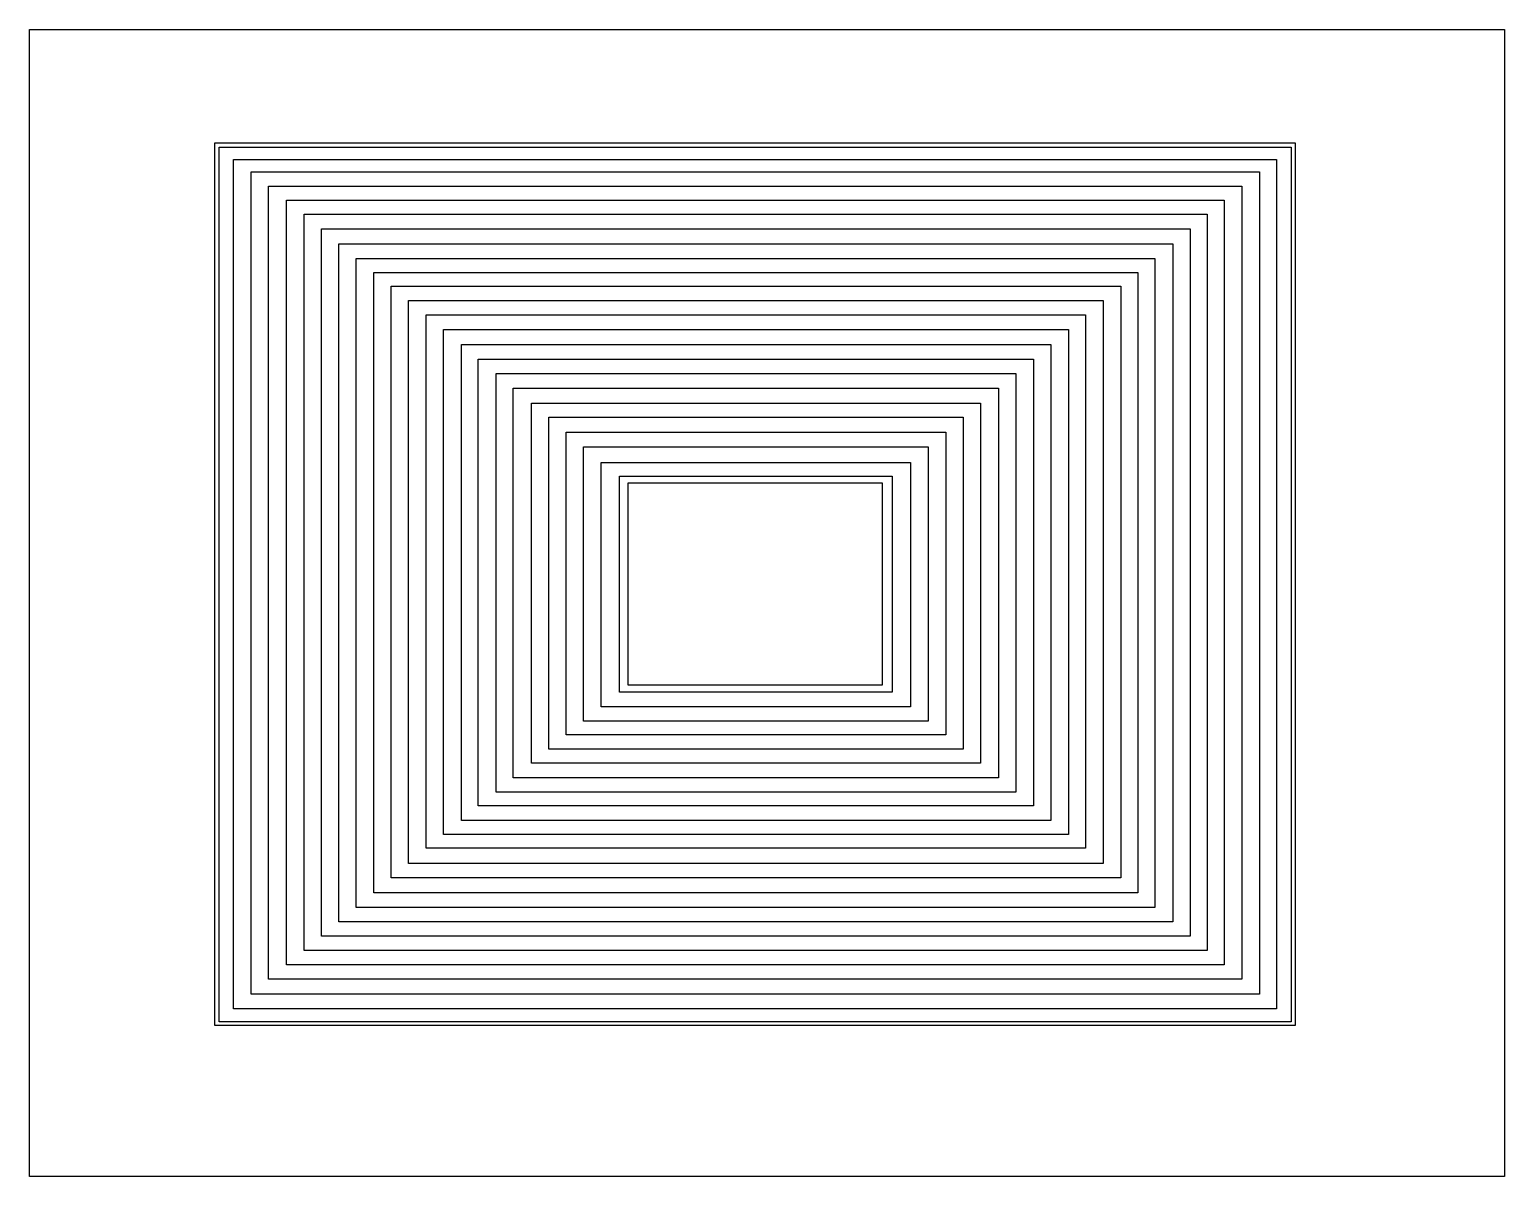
# Model space of a CAD drawing. Header units: inches. Extents: x 11 to 175, y 13 to 140.
import ezdxf

# ---------------------------------------------------------------- set-up
doc = ezdxf.new("R2010")
doc.units = ezdxf.units.IN
doc.header["$MEASUREMENT"] = 0
doc.layers.get('0').update_dxf_attribs({"color": 1})
picture_1 = doc.add_image_def('image1.jpg', size_in_pixel=(15945, 12402))

msp = doc.modelspace()

# ---------------------------------------------------------------- linework, layer by layer
at = {"color": 1}
for points in [[(31.98, 127.3), (151.57, 127.3), (151.57, 29.58), (31.98, 29.58)], [(32.47, 126.82), (151.11, 126.82), (151.11, 30.01), (32.47, 30.01)], [(149.49, 31.44), (34.06, 31.44), (34.06, 125.46), (149.49, 125.46)], [(36, 124.09), (147.62, 124.09), (147.62, 33.07), (36, 33.07)], [(145.67, 34.73), (37.94, 34.73), (37.94, 122.5), (145.67, 122.5)], [(39.93, 120.96), (143.7, 120.96), (143.7, 36.32), (39.93, 36.32)], [(141.82, 37.89), (41.87, 37.89), (41.87, 119.41), (141.82, 119.41)], [(43.79, 117.78), (139.95, 117.78), (139.95, 39.5), (43.79, 39.5)], [(138.01, 41.08), (45.72, 41.08), (45.72, 116.14), (138.01, 116.14)], [(47.64, 114.5), (136.04, 114.5), (136.04, 42.67), (47.64, 42.67)], [(134.14, 44.28), (49.61, 44.28), (49.61, 112.97), (134.14, 112.97)], [(51.52, 111.44), (132.27, 111.44), (132.27, 45.96), (51.52, 45.96)], [(130.31, 47.54), (53.43, 47.54), (53.43, 109.84), (130.31, 109.84)], [(55.38, 108.25), (128.35, 108.25), (128.35, 49.21), (55.38, 49.21)], [(126.48, 50.74), (57.3, 50.74), (57.3, 106.66), (126.48, 106.66)], [(59.28, 105), (124.51, 105), (124.51, 52.29), (59.28, 52.29)], [(122.61, 53.91), (61.15, 53.91), (61.15, 103.36), (122.61, 103.36)], [(63.14, 101.78), (120.64, 101.78), (120.64, 55.44), (63.14, 55.44)], [(118.74, 57.03), (65.02, 57.03), (65.02, 100.14), (118.74, 100.14)], [(67.04, 98.48), (116.74, 98.48), (116.74, 58.62), (67.04, 58.62)], [(114.8, 60.19), (68.96, 60.19), (68.96, 96.93), (114.8, 96.93)], [(70.87, 95.29), (112.9, 95.29), (112.9, 61.79), (70.87, 61.79)], [(110.94, 63.3), (72.8, 63.3), (72.8, 93.67), (110.94, 93.67)], [(74.77, 91.92), (108.97, 91.92), (108.97, 64.88), (74.77, 64.88)], [(106.96, 66.51), (76.77, 66.51), (76.77, 90.42), (106.96, 90.42)], [(77.72, 67.32), (105.89, 67.32), (105.89, 89.65), (77.72, 89.65)]]:
    msp.add_lwpolyline(points, close=True, dxfattribs=at)

# ---------------------------------------------------------------- pictures from other files: only their frames are drawn
image = msp.add_image(picture_1, insert=(11.48, 12.88), size_in_units=(163.25, 126.97))
image.dxf.flags = 7

doc.saveas('drawing.dxf')
